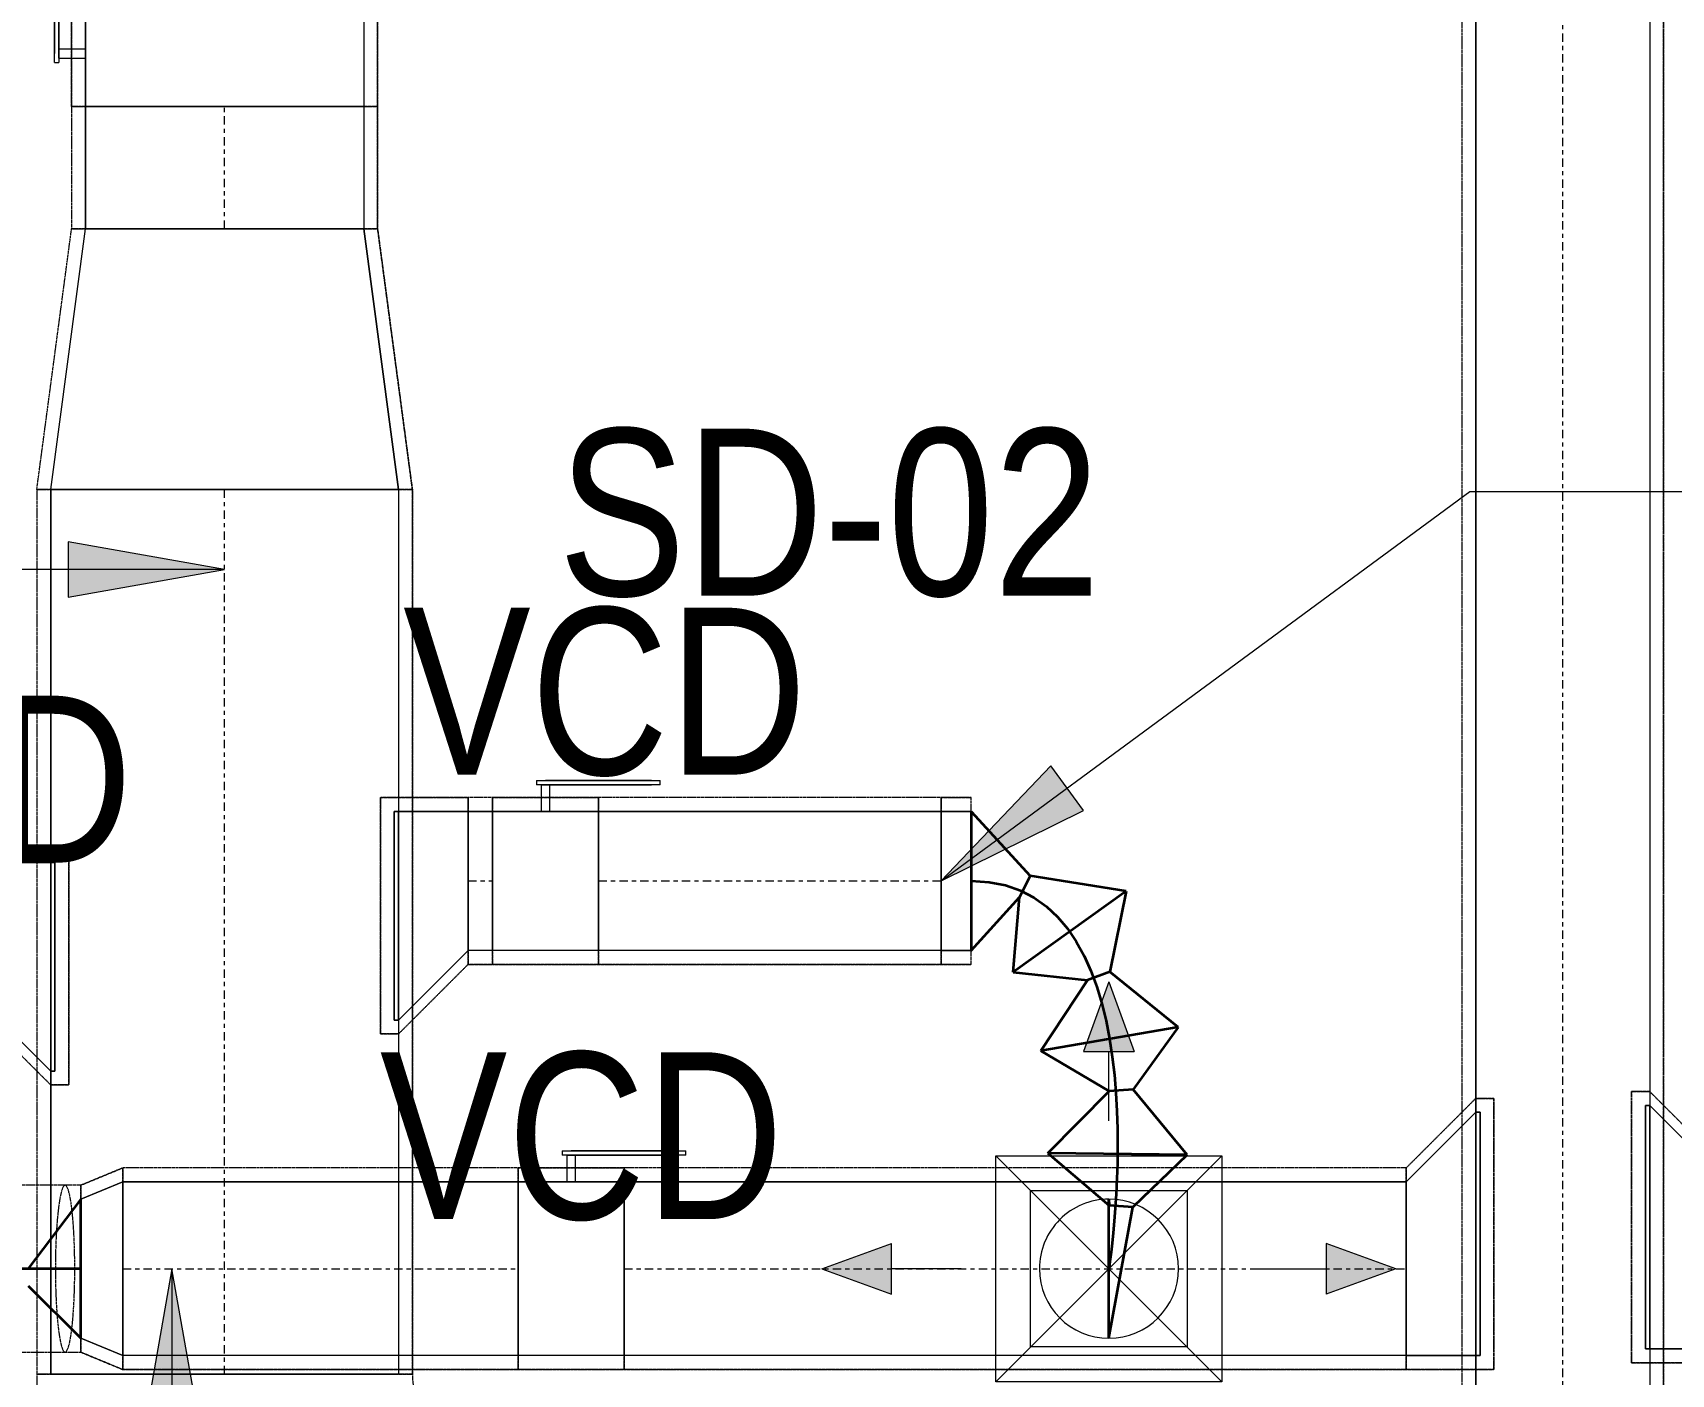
# Model space of a CAD drawing. Header units: inches. Extents: x -83664 to 20107, y -47222 to 19398.
# Drawn here: x -21493 to -19138, y -17291 to -15362 of the extents above; entities that cross this region are included whole.
import ezdxf

# ---------------------------------------------------------------- set-up
doc = ezdxf.new("R2010")
doc.units = ezdxf.units.IN
doc.header["$MEASUREMENT"] = 0
doc.linetypes.add('Center', pattern=[29.999999, 12, -6, 6, -6])
doc.linetypes.add('Hidden 0_50', pattern=[1.0584, 0.5292, -0.5292])
for name, color, linetype, lineweight in [('A-DETL-GENF', 7, 'Continuous', 9), ('G-ANNO-TEXT', 7, 'Continuous', 9), ('M-HVAC-CDFF', 7, 'Continuous', 9), ('M-HVAC-DUCT-CNTR', 7, 'Center', 9), ('M-HVAC-DUCT-IDEN', 7, 'Continuous', 18)]:
    doc.layers.add(name, color=color, linetype=linetype, lineweight=lineweight)
doc.layers.add('M-HVAC-DUCT', color=7, linetype='Continuous', lineweight=9, true_color=0xffe97f)
doc.layers.add('M-HVAC-DUCT-PATT', color=7, linetype='Continuous', lineweight=35, true_color=0x007f00)
doc.styles.add('Arial Narrow_21', font='ARIALN.TTF', dxfattribs={"height": 240})

# ---------------------------------------------------------------- blocks, each defined once
blk = doc.blocks.new('M_Rec Transition - Length - Standard-8295903-FIRST FLOOR AC CONDITIONING LAYOUT - PART A')
at = {"layer": 'M-HVAC-DUCT', "color": 30, "true_color": 0xff7f00}
for p, q in [((0, 250), (0, -250)), ((0, 250), (375, 200)), ((0, 250), (375, 200)), ((0, -250), (0, 250)), ((375, -200), (375, 200)), ((375, 200), (375, -200)), ((0, -250), (375, -200)), ((375, -200), (0, -250))]:
    blk.add_line(p, q, dxfattribs=at)
blk = doc.blocks.new('GCE-AT-Supply Air Rectangular Diffuser - 225x225-V53-FIRST FLOOR AC CONDITIONING LAYOUT - PART A')
at = {"layer": 'A-DETL-GENF', "true_color": 0xff7f00}
for points in [[(36.4, 312.5), (0, 412.5), (-36.4, 312.5)], [(-312.5, -36.4), (-312.5, 36.4), (-412.5, 0)], [(312.5, -36.4), (412.5, 0), (312.5, 36.4)], [(0, -412.5), (36.4, -312.5), (-36.4, -312.5)]]:
    blk.add_hatch(color=30, dxfattribs=at).paths.add_polyline_path(points)
at = {"layer": 'A-DETL-GENF', "color": 30, "true_color": 0xff7f00}
for p, q in [((0, 412.5), (-36.4, 312.5)), ((0, 412.5), (36.4, 312.5)), ((-36.4, 312.5), (36.4, 312.5)), ((0, 212.5), (0, 312.5)), ((-162.5, -162.5), (162.5, 162.5)), ((-162.5, 162.5), (162.5, -162.5)), ((-162.5, -162.5), (-162.5, 162.5)), ((-162.5, 162.5), (162.5, 162.5)), ((162.5, 162.5), (162.5, -162.5)), ((-412.5, 0), (-312.5, 36.4)), ((-312.5, -36.4), (-312.5, 36.4)), ((312.5, 36.4), (312.5, -36.4)), ((412.5, 0), (312.5, 36.4)), ((212.5, 0), (312.5, 0)), ((-412.5, 0), (-312.5, -36.4)), ((-212.5, 0), (-312.5, 0)), ((412.5, 0), (312.5, -36.4)), ((162.5, -162.5), (-162.5, -162.5)), ((0, -212.5), (0, -312.5)), ((36.4, -312.5), (-36.4, -312.5)), ((0, -412.5), (-36.4, -312.5)), ((0, -412.5), (36.4, -312.5))]:
    blk.add_line(p, q, dxfattribs=at)
blk = doc.blocks.new('M_Rectangular Tap - Beveled - Standard-7251637-FIRST FLOOR AC CONDITIONING LAYOUT - PART A')
at = {"layer": 'M-HVAC-DUCT', "color": 6, "true_color": 0xff00ff}
for p, q in [((0, 225), (-6.096, 225)), ((-6.096, -125), (-6.096, 225)), ((-6.096, 225), (-6.096, -125)), ((-6.096, 225), (0, 225)), ((100, 125), (0, 225)), ((100, 125), (0, 225)), ((100, 125), (100, -125)), ((100, -125), (100, 125)), ((-6.096, -125), (100, -125)), ((100, -125), (-6.096, -125))]:
    blk.add_line(p, q, dxfattribs=at)
blk = doc.blocks.new('M_Rectangular to Round Transition - Angle - 45 Degree-7607740-FIRST FLOOR AC CONDITIONING LAYOUT - PART A')
at = {"layer": 'M-HVAC-DUCT', "color": 6, "true_color": 0xff00ff}
for p, q in [((0, 125), (60.4, 100)), ((60.4, 100), (0, 125)), ((0, 125), (0, -125)), ((0, -125), (0, 125)), ((60.4, 0), (60.4, 100)), ((60.4, 0), (60.4, 100)), ((60.4, -100), (60.4, 0)), ((60.4, -100), (60.4, 0)), ((0, -125), (60.4, -100)), ((60.4, -100), (0, -125))]:
    blk.add_line(p, q, dxfattribs=at)
blk = doc.blocks.new('M_Rectangular Tap - Beveled - Standard-7238948-FIRST FLOOR AC CONDITIONING LAYOUT - PART A')
at = {"layer": 'M-HVAC-DUCT', "color": 6, "true_color": 0xff00ff}
for p, q in [((100, 125), (-6.096, 125)), ((-6.096, 125), (100, 125)), ((-6.096, 125), (-6.096, -225)), ((-6.096, -225), (-6.096, 125)), ((100, 125), (100, -125)), ((100, -125), (100, 125)), ((0, -225), (100, -125)), ((0, -225), (100, -125)), ((-6.096, -225), (0, -225)), ((0, -225), (-6.096, -225))]:
    blk.add_line(p, q, dxfattribs=at)
blk = doc.blocks.new('M_Rec Tap - Beveled - Standard-7382275-FIRST FLOOR AC CONDITIONING LAYOUT - PART A')
at = {"layer": 'M-HVAC-DUCT', "color": 30, "true_color": 0xff7f00}
for p, q in [((100, 100), (-6.096, 100)), ((-6.096, 100), (100, 100)), ((-6.096, 100), (-6.096, -200)), ((-6.096, -200), (-6.096, 100)), ((100, 100), (100, -100)), ((100, -100), (100, 100)), ((0, -200), (100, -100)), ((0, -200), (100, -100)), ((-6.096, -200), (0, -200)), ((0, -200), (-6.096, -200))]:
    blk.add_line(p, q, dxfattribs=at)
blk = doc.blocks.new('TEMW-ME-DMP-Volume Control Damper - Standard-V101-FIRST FLOOR AC CONDITIONING LAYOUT - PART A')
at = {"layer": 'M-HVAC-DUCT', "color": 6, "true_color": 0xff00ff}
for p, q in [((-165.1, 163.1), (-165.1, 169.4)), ((-152.4, 169.4), (-165.1, 169.4)), ((0, 169.4), (-152.4, 169.4)), ((-152.4, 169.4), (0, 169.4)), ((12.7, 169.4), (0, 169.4)), ((12.7, 169.4), (12.7, 163.1)), ((-165.1, 163.1), (-152.4, 163.1)), ((0, 163.1), (-152.4, 163.1)), ((-152.4, 163.1), (0, 163.1)), ((-6.4, 125), (-6.4, 163.1)), ((6.3, 163.1), (-6.4, 163.1)), ((6.3, 163.1), (-6.4, 163.1)), ((0, 163.1), (12.7, 163.1)), ((6.3, 163.1), (6.3, 125)), ((-76.2, 125), (-76.2, -125)), ((-76.2, -125), (-76.2, 125)), ((76.2, 125), (-76.2, 125)), ((-76.2, 125), (76.2, 125)), ((-76.2, 125), (76.2, 125)), ((-6.4, 125), (6.3, 125)), ((-6.4, 125), (6.3, 125)), ((76.2, 125), (76.2, -125)), ((76.2, -125), (76.2, 125)), ((-76.2, -125), (76.2, -125)), ((-76.2, -125), (76.2, -125)), ((-76.2, -125), (76.2, -125))]:
    blk.add_line(p, q, dxfattribs=at)
blk = doc.blocks.new('M_Rec Tap - Beveled - Standard-7670352-FIRST FLOOR AC CONDITIONING LAYOUT - PART A')
at = {"layer": 'M-HVAC-DUCT', "color": 30, "true_color": 0xff7f00}
for p, q in [((0, 200), (-6.096, 200)), ((-6.096, -100), (-6.096, 200)), ((-6.096, 200), (-6.096, -100)), ((-6.096, 200), (0, 200)), ((100, 100), (0, 200)), ((100, 100), (0, 200)), ((100, 100), (100, -100)), ((100, -100), (100, 100)), ((-6.096, -100), (100, -100)), ((100, -100), (-6.096, -100))]:
    blk.add_line(p, q, dxfattribs=at)
blk = doc.blocks.new('M_Rec to Rnd Transition - Angle - 60 Degree-7670840-FIRST FLOOR AC CONDITIONING LAYOUT - PART A')
at = {"layer": 'M-HVAC-DUCT', "color": 30, "true_color": 0xff7f00}
for p, q in [((0, 100), (43.3, 100)), ((43.3, 100), (0, 100)), ((0, 100), (0, -100)), ((0, -100), (0, 100)), ((43.3, 0), (43.3, 100)), ((43.3, 0), (43.3, 100)), ((43.3, -100), (43.3, 0)), ((43.3, -100), (43.3, 0)), ((0, -100), (43.3, -100)), ((43.3, -100), (0, -100))]:
    blk.add_line(p, q, dxfattribs=at)
blk = doc.blocks.new('M_Rectangular to Round Transition - Angle - 45 Degree-7598641-FIRST FLOOR AC CONDITIONING LAYOUT - PART A')
at = {"layer": 'M-HVAC-DUCT', "color": 30, "true_color": 0xff7f00}
for p, q in [((98623.4, 55249.6), (98623.4, 55474.6)), ((98623.4, 55474.6), (98848.4, 55474.6)), ((98848.4, 55474.6), (98848.4, 55249.6)), ((98848.4, 55249.6), (98623.4, 55249.6))]:
    blk.add_line(p, q, dxfattribs=at)
for start, end in [(90, 180), (0, 90), (180, 270), (270, 0)]:
    blk.add_arc((98735.9, 55362.1), 100, start, end, dxfattribs=at)
blk = doc.blocks.new('TEMW-ME-DMP-Volume Control Damper - Standard-7399617-FIRST FLOOR AC CONDITIONING LAYOUT - PART A')
at = {"layer": 'M-HVAC-DUCT', "color": 30, "true_color": 0xff7f00}
for p, q in [((-165.1, 138.1), (-165.1, 144.4)), ((-152.4, 144.4), (-165.1, 144.4)), ((0, 144.4), (-152.4, 144.4)), ((-152.4, 144.4), (0, 144.4)), ((12.7, 144.4), (0, 144.4)), ((12.7, 144.4), (12.7, 138.1)), ((-165.1, 138.1), (-152.4, 138.1)), ((0, 138.1), (-152.4, 138.1)), ((-152.4, 138.1), (0, 138.1)), ((-6.3, 100), (-6.3, 138.1)), ((6.4, 138.1), (-6.3, 138.1)), ((6.4, 138.1), (-6.3, 138.1)), ((0, 138.1), (12.7, 138.1)), ((6.4, 138.1), (6.4, 100)), ((-76.2, 100), (-76.2, -100)), ((-76.2, -100), (-76.2, 100)), ((76.2, 100), (-76.2, 100)), ((-76.2, 100), (76.2, 100)), ((-76.2, 100), (76.2, 100)), ((-6.3, 100), (6.4, 100)), ((-6.3, 100), (6.4, 100)), ((76.2, 100), (76.2, -100)), ((76.2, -100), (76.2, 100)), ((-76.2, -100), (76.2, -100)), ((-76.2, -100), (76.2, -100)), ((-76.2, -100), (76.2, -100))]:
    blk.add_line(p, q, dxfattribs=at)
blk = doc.blocks.new('TEMW-ME-DMP-Volume Control Damper - Standard-V204-FIRST FLOOR AC CONDITIONING LAYOUT - PART A')
at = {"layer": 'M-HVAC-DUCT', "color": 30, "true_color": 0xff7f00}
for p, q in [((-165.1, 238.1), (-165.1, 244.45)), ((-152.4, 244.45), (-165.1, 244.45)), ((-165.1, 238.1), (-152.4, 238.1)), ((0, 244.45), (-152.4, 244.45)), ((-152.4, 244.45), (0, 244.45)), ((0, 238.1), (-152.4, 238.1)), ((-152.4, 238.1), (0, 238.1)), ((-6.35, 200), (-6.35, 238.1)), ((6.35, 238.1), (-6.35, 238.1)), ((6.35, 238.1), (-6.35, 238.1)), ((12.7, 244.45), (0, 244.45)), ((0, 238.1), (12.7, 238.1)), ((6.35, 238.1), (6.35, 200)), ((12.7, 244.45), (12.7, 238.1)), ((-76.2, 200), (-76.2, -200)), ((-76.2, -200), (-76.2, 200)), ((76.2, 200), (-76.2, 200)), ((-76.2, 200), (76.2, 200)), ((-76.2, 200), (76.2, 200)), ((-6.35, 200), (6.35, 200)), ((-6.35, 200), (6.35, 200)), ((76.2, 200), (76.2, -200)), ((76.2, -200), (76.2, 200)), ((-76.2, -200), (76.2, -200)), ((-76.2, -200), (76.2, -200)), ((-76.2, -200), (76.2, -200))]:
    blk.add_line(p, q, dxfattribs=at)
blk = doc.blocks.new('TEMW-SMBZ-HO-BM-HVAC-00002_rvt-1-FIRST FLOOR AC CONDITIONING LAYOUT - PART A')
at = {"layer": 'M-HVAC-DUCT', "color": 6, "linetype": 'Hidden 0_50', "true_color": 0xff00ff}
for p, q in [((132018, 84044.6), (132018, 81017)), ((132018, 84044.6), (132018, 81017)), ((132308, 81017), (132308, 84044.6)), ((132308, 84044.6), (132308, 81017)), ((131938, 81377.7), (132038, 81477.7)), ((132038, 81477.7), (131938, 81377.7)), ((132038, 81477.7), (132064.1, 81477.7)), ((132064.1, 81477.7), (132038, 81477.7)), ((132064.1, 81477.7), (132064.1, 81087.7)), ((132064.1, 81087.7), (132064.1, 81477.7)), ((132261.9, 81097.6), (132261.9, 81487.6)), ((132261.9, 81487.6), (132288, 81487.6)), ((132288, 81487.6), (132261.9, 81487.6)), ((132261.9, 81487.6), (132261.9, 81097.6)), ((132288, 81487.6), (132388, 81387.6)), ((132388, 81387.6), (132288, 81487.6)), ((130092.9, 81377.7), (130032.5, 81352.7)), ((130032.5, 81352.7), (130092.9, 81377.7)), ((130092.9, 81377.7), (130092.9, 81087.7)), ((130092.9, 81087.7), (130092.9, 81377.7)), ((130092.9, 81087.7), (130092.9, 81377.7)), ((130092.9, 81377.7), (130092.9, 81087.7)), ((130661.2, 81377.7), (130092.9, 81377.7)), ((130661.2, 81377.7), (130092.9, 81377.7)), ((130661.2, 81377.7), (130661.2, 81087.7)), ((130813.6, 81377.7), (130661.2, 81377.7)), ((130661.2, 81377.7), (130813.6, 81377.7)), ((130661.2, 81087.7), (130661.2, 81377.7)), ((130661.2, 81087.7), (130661.2, 81377.7)), ((130661.2, 81377.7), (130661.2, 81087.7)), ((130813.6, 81087.7), (130813.6, 81377.7)), ((130813.6, 81377.7), (130813.6, 81087.7)), ((131938, 81377.7), (130813.6, 81377.7)), ((131938, 81377.7), (130813.6, 81377.7)), ((130813.6, 81087.7), (130813.6, 81377.7)), ((130813.6, 81377.7), (130813.6, 81087.7)), ((131938, 81087.7), (131938, 81377.7)), ((131938, 81377.7), (131938, 81087.7)), ((131938, 81087.7), (131938, 81377.7)), ((131938, 81377.7), (131938, 81087.7)), ((130010, 81352.7), (129913.5, 81352.7)), ((130032.5, 81352.7), (130010, 81352.7)), ((130032.5, 81112.7), (130032.5, 81352.7)), ((130032.5, 81112.7), (130032.5, 81352.7)), ((130032.5, 81352.7), (130032.5, 81232.7)), ((130032.5, 81352.7), (130032.5, 81232.7)), ((130032.5, 81232.7), (130032.5, 81112.7)), ((130032.5, 81232.7), (130032.5, 81112.7)), ((129913.5, 81112.7), (130010, 81112.7)), ((130010, 81112.7), (130032.5, 81112.7)), ((130092.9, 81087.7), (130032.5, 81112.7)), ((130032.5, 81112.7), (130092.9, 81087.7)), ((130092.9, 81087.7), (130661.2, 81087.7)), ((130661.2, 81087.7), (130092.9, 81087.7)), ((130661.2, 81087.7), (130813.6, 81087.7)), ((130813.6, 81087.7), (130661.2, 81087.7)), ((130813.6, 81087.7), (131938, 81087.7)), ((131938, 81087.7), (130813.6, 81087.7)), ((132064.1, 81087.7), (131938, 81087.7)), ((131938, 81087.7), (132064.1, 81087.7)), ((132388, 81097.6), (132261.9, 81097.6)), ((132261.9, 81097.6), (132388, 81097.6))]:
    blk.add_line(p, q, dxfattribs=at)
at = {"layer": 'M-HVAC-DUCT', "color": 6, "true_color": 0xff00ff}
for p, q in [((132038, 81017), (132038, 84044.6)), ((132038, 84044.6), (132038, 81017)), ((132288, 84044.6), (132288, 81017)), ((132288, 84044.6), (132288, 81017)), ((132038, 81457.7), (132044.1, 81457.7)), ((132038, 81457.7), (132038, 81107.7)), ((132038, 81457.7), (132038, 81107.7)), ((132044.1, 81457.7), (132038, 81457.7)), ((132044.1, 81457.7), (132044.1, 81107.7)), ((132044.1, 81107.7), (132044.1, 81457.7)), ((132281.9, 81467.6), (132288, 81467.6)), ((132281.9, 81117.6), (132281.9, 81467.6)), ((132281.9, 81467.6), (132281.9, 81117.6)), ((132288, 81467.6), (132281.9, 81467.6)), ((132288, 81117.6), (132288, 81467.6)), ((132288, 81467.6), (132288, 81117.6)), ((130092.9, 81357.7), (130092.9, 81107.7)), ((130092.9, 81107.7), (130092.9, 81357.7)), ((130092.9, 81357.7), (130661.2, 81357.7)), ((130661.2, 81357.7), (130092.9, 81357.7)), ((130661.2, 81357.7), (130661.2, 81107.7)), ((130661.2, 81107.7), (130661.2, 81357.7)), ((130813.6, 81357.7), (130813.6, 81107.7)), ((130813.6, 81107.7), (130813.6, 81357.7)), ((130813.6, 81357.7), (131938, 81357.7)), ((131938, 81357.7), (130813.6, 81357.7)), ((131938, 81357.7), (131938, 81107.7)), ((131938, 81107.7), (131938, 81357.7)), ((130661.2, 81107.7), (130092.9, 81107.7)), ((130661.2, 81107.7), (130092.9, 81107.7)), ((131938, 81107.7), (130813.6, 81107.7)), ((131938, 81107.7), (130813.6, 81107.7)), ((132044.1, 81107.7), (132038, 81107.7)), ((132038, 81107.7), (132044.1, 81107.7)), ((132288, 81117.6), (132281.9, 81117.6)), ((132281.9, 81117.6), (132288, 81117.6))]:
    blk.add_line(p, q, dxfattribs=at)
at = {"layer": 'M-HVAC-DUCT', "color": 30, "linetype": 'Hidden 0_50', "true_color": 0xff7f00}
for p, q in [((130019.3, 83056.1), (130019.3, 82903.7)), ((130019.3, 82903.7), (130019.3, 83056.1)), ((130459.3, 82903.7), (130459.3, 83056.1)), ((130459.3, 83056.1), (130459.3, 82903.7)), ((130459.3, 82903.7), (130019.3, 82903.7)), ((130019.3, 82903.7), (130459.3, 82903.7)), ((130019.3, 82903.7), (130019.3, 82728)), ((130019.3, 82903.7), (130019.3, 82728)), ((130019.3, 82903.7), (130459.3, 82903.7)), ((130459.3, 82903.7), (130019.3, 82903.7)), ((130459.3, 82728), (130459.3, 82903.7)), ((130459.3, 82903.7), (130459.3, 82728)), ((129969.3, 82353), (130019.3, 82728)), ((129969.3, 82353), (130019.3, 82728)), ((130459.3, 82728), (130019.3, 82728)), ((130019.3, 82728), (130459.3, 82728)), ((130459.3, 82728), (130019.3, 82728)), ((130019.3, 82728), (130459.3, 82728)), ((130509.3, 82353), (130459.3, 82728)), ((130459.3, 82728), (130509.3, 82353)), ((130509.3, 82353), (129969.3, 82353)), ((129969.3, 82353), (130509.3, 82353)), ((129969.3, 82353), (129969.3, 81081)), ((129969.3, 82353), (129969.3, 81081)), ((129969.3, 82353), (130509.3, 82353)), ((130509.3, 82353), (129969.3, 82353)), ((130509.3, 81081), (130509.3, 82353)), ((130509.3, 82353), (130509.3, 81081)), ((130463.2, 81570.3), (130463.2, 81910.3)), ((130463.2, 81910.3), (130589.3, 81910.3)), ((130589.3, 81910.3), (130463.2, 81910.3)), ((130463.2, 81910.3), (130463.2, 81570.3)), ((130589.3, 81670.3), (130589.3, 81910.3)), ((130589.3, 81910.3), (130589.3, 81670.3)), ((130624.4, 81910.3), (130589.3, 81910.3)), ((130624.4, 81910.3), (130589.3, 81910.3)), ((130589.3, 81910.3), (130589.3, 81670.3)), ((130589.3, 81670.3), (130589.3, 81910.3)), ((130624.4, 81670.3), (130624.4, 81910.3)), ((130624.4, 81910.3), (130624.4, 81670.3)), ((130624.4, 81910.3), (130624.4, 81670.3)), ((130776.8, 81910.3), (130624.4, 81910.3)), ((130624.4, 81910.3), (130776.8, 81910.3)), ((130624.4, 81670.3), (130624.4, 81910.3)), ((130776.8, 81670.3), (130776.8, 81910.3)), ((130776.8, 81910.3), (130776.8, 81670.3)), ((131269.3, 81910.3), (130776.8, 81910.3)), ((131269.3, 81910.3), (130776.8, 81910.3)), ((130776.8, 81670.3), (130776.8, 81910.3)), ((130776.8, 81910.3), (130776.8, 81670.3)), ((131269.3, 81910.3), (131312.6, 81910.3)), ((131312.6, 81910.3), (131269.3, 81910.3)), ((131269.3, 81670.3), (131269.3, 81910.3)), ((131269.3, 81910.3), (131269.3, 81670.3)), ((131269.3, 81670.3), (131269.3, 81910.3)), ((131269.3, 81910.3), (131269.3, 81670.3)), ((131312.6, 81790.3), (131312.6, 81910.3)), ((131312.6, 81790.3), (131312.6, 81910.3)), ((129889.3, 81837), (130015.3, 81837)), ((130015.3, 81837), (129889.3, 81837)), ((130015.3, 81837), (130015.3, 81497)), ((130015.3, 81497), (130015.3, 81837)), ((131312.6, 81670.3), (131312.6, 81790.3)), ((131312.6, 81670.3), (131312.6, 81790.3)), ((130589.3, 81670.3), (130489.3, 81570.3)), ((130489.3, 81570.3), (130589.3, 81670.3)), ((130589.3, 81670.3), (130624.4, 81670.3)), ((130624.4, 81670.3), (130589.3, 81670.3)), ((130624.4, 81670.3), (130776.8, 81670.3)), ((130776.8, 81670.3), (130624.4, 81670.3)), ((130776.8, 81670.3), (131269.3, 81670.3)), ((131269.3, 81670.3), (130776.8, 81670.3)), ((131269.3, 81670.3), (131312.6, 81670.3)), ((131312.6, 81670.3), (131269.3, 81670.3)), ((129989.3, 81497), (129889.3, 81597)), ((129889.3, 81597), (129989.3, 81497)), ((130489.3, 81570.3), (130463.2, 81570.3)), ((130463.2, 81570.3), (130489.3, 81570.3)), ((130015.3, 81497), (129989.3, 81497)), ((129989.3, 81497), (130015.3, 81497)), ((130509.3, 81081), (129969.3, 81081)), ((129969.3, 81081), (130509.3, 81081)), ((130509.3, 81081), (129969.3, 81081)), ((129969.3, 81081), (130509.3, 81081))]:
    blk.add_line(p, q, dxfattribs=at)
at = {"layer": 'M-HVAC-DUCT', "color": 30, "true_color": 0xff7f00}
for p, q in [((130039.3, 82903.7), (130439.3, 82903.7)), ((130439.3, 82903.7), (130039.3, 82903.7)), ((130039.3, 82728), (130039.3, 82903.7)), ((130039.3, 82903.7), (130039.3, 82728)), ((130439.3, 82903.7), (130439.3, 82728)), ((130439.3, 82903.7), (130439.3, 82728)), ((130039.3, 82728), (130439.3, 82728)), ((130439.3, 82728), (130039.3, 82728)), ((129989.3, 82353), (130489.3, 82353)), ((130489.3, 82353), (129989.3, 82353)), ((129989.3, 81081), (129989.3, 82353)), ((129989.3, 82353), (129989.3, 81081)), ((130489.3, 82353), (130489.3, 81081)), ((130489.3, 82353), (130489.3, 81081)), ((130483.2, 81890.3), (130489.3, 81890.3)), ((130483.2, 81890.3), (130489.3, 81890.3)), ((130483.2, 81590.3), (130483.2, 81890.3)), ((130483.2, 81590.3), (130483.2, 81890.3)), ((130489.3, 81590.3), (130489.3, 81890.3)), ((130489.3, 81890.3), (130489.3, 81590.3)), ((130589.3, 81890.3), (130589.3, 81690.3)), ((130589.3, 81690.3), (130589.3, 81890.3)), ((130589.3, 81890.3), (130624.4, 81890.3)), ((130624.4, 81890.3), (130589.3, 81890.3)), ((130624.4, 81890.3), (130624.4, 81690.3)), ((130624.4, 81690.3), (130624.4, 81890.3)), ((130776.8, 81890.3), (130776.8, 81690.3)), ((130776.8, 81690.3), (130776.8, 81890.3)), ((130776.8, 81890.3), (131269.3, 81890.3)), ((131269.3, 81890.3), (130776.8, 81890.3)), ((131269.3, 81890.3), (131269.3, 81690.3)), ((131269.3, 81690.3), (131269.3, 81890.3)), ((129989.3, 81817), (129989.3, 81517)), ((129989.3, 81817), (129995.3, 81817)), ((129995.3, 81817), (129989.3, 81817)), ((129989.3, 81817), (129989.3, 81517)), ((129995.3, 81817), (129995.3, 81517)), ((129995.3, 81817), (129995.3, 81517)), ((130624.4, 81690.3), (130589.3, 81690.3)), ((130624.4, 81690.3), (130589.3, 81690.3)), ((131269.3, 81690.3), (130776.8, 81690.3)), ((131269.3, 81690.3), (130776.8, 81690.3)), ((130489.3, 81590.3), (130483.2, 81590.3)), ((130489.3, 81590.3), (130483.2, 81590.3)), ((129995.3, 81517), (129989.3, 81517)), ((129989.3, 81517), (129995.3, 81517)), ((129989.3, 81081), (130489.3, 81081)), ((130489.3, 81081), (129989.3, 81081))]:
    blk.add_line(p, q, dxfattribs=at)
at = {"layer": 'M-HVAC-DUCT', "color": 30, "linetype": 'Hidden 0_50', "true_color": 0xff7f00}
for radius in [645, 645, 105, 105]:
    blk.add_arc((130614.3, 81081), radius, 180, 270, dxfattribs=at)
at = {"layer": 'M-HVAC-DUCT', "color": 6, "linetype": 'Hidden 0_50', "true_color": 0xff00ff}
for points in [[(130010, 81352.7), (130008.8, 81352.7), (130006.4, 81349.9), (130003, 81337.8), (130000.1, 81318.5), (129997.8, 81293.4), (129996.4, 81264.1), (129995.9, 81232.7), (129996.4, 81201.3), (129997.8, 81172), (130000.1, 81146.8), (130003, 81127.6), (130006.4, 81115.4), (130008.8, 81112.7), (130010, 81112.7)], [(130010, 81112.7), (130011.3, 81112.7), (130013.6, 81115.4), (130017.1, 81127.6), (130020, 81146.8), (130022.2, 81172), (130023.6, 81201.3), (130024.1, 81232.7), (130023.6, 81264.1), (130022.2, 81293.4), (130020, 81318.5), (130017.1, 81337.8), (130013.6, 81349.9), (130011.3, 81352.7), (130010, 81352.7)]]:
    blk.add_open_spline(points, degree=3, dxfattribs=at)
at = {"layer": 'M-HVAC-DUCT-CNTR', "color": 6, "true_color": 0xff00ff}
for p, q in [((132163, 81017), (132163, 84044.6)), ((130092.9, 81232.7), (130661.2, 81232.7)), ((130813.6, 81232.7), (131938, 81232.7))]:
    blk.add_line(p, q, dxfattribs=at)
at = {"layer": 'M-HVAC-DUCT-CNTR', "color": 30, "true_color": 0xff7f00}
for p, q in [((130239.3, 82728), (130239.3, 82903.7)), ((130239.3, 81081), (130239.3, 82353)), ((130589.3, 81790.3), (130624.4, 81790.3)), ((130776.8, 81790.3), (131269.3, 81790.3))]:
    blk.add_line(p, q, dxfattribs=at)
at = {"layer": 'M-HVAC-DUCT-CNTR', "color": 30, "linetype": 'Continuous', "lineweight": 35, "true_color": 0xff7f00}
blk.add_open_spline([(131312.6, 81790.3), (131597.5, 81790.3), (131510.6, 81232.7), (131510.6, 81232.7)], degree=3, dxfattribs=at)
at = {"layer": 'M-HVAC-DUCT-CNTR', "color": 6, "linetype": 'Continuous', "lineweight": 35, "true_color": 0xff00ff}
blk.add_open_spline([(130032.5, 81232.7), (129746.5, 81232.7), (129510.1, 81232.7), (129510.1, 81232.7)], degree=3, dxfattribs=at)
at = {"layer": 'M-HVAC-DUCT-PATT', "color": 30, "true_color": 0xff7f00}
for p, q in [((131312.6, 81890.3), (131397.2, 81797.8)), ((131312.6, 81890.3), (131312.6, 81690.3)), ((131312.6, 81890.3), (131312.6, 81690.3)), ((131397.2, 81797.8), (131382, 81767.2)), ((131535.6, 81775.5), (131397.2, 81797.8)), ((131312.6, 81690.3), (131382, 81767.2)), ((131535.6, 81775.5), (131372.9, 81659.2)), ((131535.6, 81775.5), (131372.9, 81659.2)), ((131372.9, 81659.2), (131382, 81767.2)), ((131535.6, 81775.5), (131512.1, 81659.6)), ((131372.9, 81659.2), (131480, 81647.7)), ((131412.9, 81546.1), (131480, 81647.7)), ((131512.1, 81659.6), (131480, 81647.7)), ((131610, 81580.1), (131512.1, 81659.6)), ((131610, 81580.1), (131412.9, 81546.1)), ((131610, 81580.1), (131412.9, 81546.1)), ((131610, 81580.1), (131545.3, 81490.5)), ((131412.9, 81546.1), (131511.2, 81488)), ((131423, 81399.1), (131511.2, 81488)), ((131545.3, 81490.5), (131511.2, 81488)), ((131623, 81396.7), (131545.3, 81490.5)), ((131423, 81399.1), (131510.8, 81323.6)), ((131623, 81396.7), (131423, 81399.1)), ((131623, 81396.7), (131423, 81399.1)), ((131623, 81396.7), (131544.9, 81321.2)), ((131510.6, 81132.7), (131510.6, 81332.7)), ((131510.6, 81332.7), (131510.8, 81323.6)), ((131510.6, 81132.7), (131544.9, 81321.2)), ((131544.9, 81321.2), (131510.8, 81323.6))]:
    blk.add_line(p, q, dxfattribs=at)
at = {"layer": 'M-HVAC-DUCT-PATT', "color": 6, "true_color": 0xff00ff}
for p, q in [((130032.5, 81332.7), (129957.5, 81233.5)), ((130032.5, 81132.7), (130032.5, 81332.7)), ((130032.5, 81132.7), (130032.5, 81332.7)), ((130032.5, 81132.7), (129957.5, 81207.7))]:
    blk.add_line(p, q, dxfattribs=at)
at = {"layer": 'M-HVAC-CDFF', "color": 6, "linetype": 'Hidden 0_50', "lineweight": 9, "true_color": 0xff00ff}
blk.add_blockref('GCE-AT-Supply Air Rectangular Diffuser - 225x225-V53-FIRST FLOOR AC CONDITIONING LAYOUT - PART A', (131510.6, 81232.7), dxfattribs=at)
at = {"layer": 'M-HVAC-DUCT', "color": 6, "linetype": 'Hidden 0_50', "lineweight": 9, "true_color": 0xff00ff, "extrusion": (0, 0, -1)}
for name, p, rotation in [('TEMW-ME-DMP-Volume Control Damper - Standard-V204-FIRST FLOOR AC CONDITIONING LAYOUT - PART A', (-130239.3, 82979.9), 270), ('M_Rec Tap - Beveled - Standard-7670352-FIRST FLOOR AC CONDITIONING LAYOUT - PART A', (-130489.3, 81790.3), 180), ('M_Rectangular Tap - Beveled - Standard-7238948-FIRST FLOOR AC CONDITIONING LAYOUT - PART A', (-132288, 81242.6), 180)]:
    blk.add_blockref(name, p, dxfattribs=dict(at, rotation=rotation))
at = {"layer": 'M-HVAC-DUCT', "color": 6, "linetype": 'Hidden 0_50', "lineweight": 9, "true_color": 0xff00ff}
for name, p, rotation in [('M_Rec Transition - Length - Standard-8295903-FIRST FLOOR AC CONDITIONING LAYOUT - PART A', (130239.3, 82353), 90), ('M_Rectangular to Round Transition - Angle - 45 Degree-7607740-FIRST FLOOR AC CONDITIONING LAYOUT - PART A', (130092.9, 81232.7), 180), ('M_Rectangular to Round Transition - Angle - 45 Degree-7598641-FIRST FLOOR AC CONDITIONING LAYOUT - PART A', (230246.5, 136594.8), 180)]:
    blk.add_blockref(name, p, dxfattribs=dict(at, rotation=rotation))
at = {"layer": 'M-HVAC-DUCT', "color": 6, "linetype": 'Hidden 0_50', "lineweight": 9, "true_color": 0xff00ff, "extrusion": (0, 0, -1)}
for name, p in [('TEMW-ME-DMP-Volume Control Damper - Standard-7399617-FIRST FLOOR AC CONDITIONING LAYOUT - PART A', (-130700.6, 81790.3)), ('M_Rec Tap - Beveled - Standard-7382275-FIRST FLOOR AC CONDITIONING LAYOUT - PART A', (-129989.3, 81717)), ('M_Rectangular Tap - Beveled - Standard-7251637-FIRST FLOOR AC CONDITIONING LAYOUT - PART A', (-132038, 81232.7)), ('TEMW-ME-DMP-Volume Control Damper - Standard-V101-FIRST FLOOR AC CONDITIONING LAYOUT - PART A', (-130737.4, 81232.7))]:
    blk.add_blockref(name, p, dxfattribs=at)
at = {"layer": 'M-HVAC-DUCT', "color": 6, "linetype": 'Hidden 0_50', "lineweight": 9, "true_color": 0xff00ff}
blk.add_blockref('M_Rec to Rnd Transition - Angle - 60 Degree-7670840-FIRST FLOOR AC CONDITIONING LAYOUT - PART A', (131269.3, 81790.3), dxfattribs=at)
blk = doc.blocks.new('TEMW-SMBZ-HO-BM-HVAC-00002_rvt-2-FIRST FLOOR AC CONDITIONING LAYOUT - PART A')
at = {"layer": 'M-HVAC-DUCT', "color": 6, "linetype": 'Hidden 0_50', "true_color": 0xff00ff}
for p, q in [((132018, 84044.6), (132018, 81017)), ((132018, 84044.6), (132018, 81017)), ((132308, 81017), (132308, 84044.6)), ((132308, 84044.6), (132308, 81017)), ((131938, 81377.7), (132038, 81477.7)), ((132038, 81477.7), (131938, 81377.7)), ((132038, 81477.7), (132064.1, 81477.7)), ((132064.1, 81477.7), (132038, 81477.7)), ((132064.1, 81477.7), (132064.1, 81087.7)), ((132064.1, 81087.7), (132064.1, 81477.7)), ((132261.9, 81097.6), (132261.9, 81487.6)), ((132261.9, 81487.6), (132288, 81487.6)), ((132288, 81487.6), (132261.9, 81487.6)), ((132261.9, 81487.6), (132261.9, 81097.6)), ((132288, 81487.6), (132388, 81387.6)), ((132388, 81387.6), (132288, 81487.6)), ((130092.9, 81377.7), (130032.5, 81352.7)), ((130032.5, 81352.7), (130092.9, 81377.7)), ((130092.9, 81377.7), (130092.9, 81087.7)), ((130092.9, 81087.7), (130092.9, 81377.7)), ((130092.9, 81087.7), (130092.9, 81377.7)), ((130092.9, 81377.7), (130092.9, 81087.7)), ((130661.2, 81377.7), (130092.9, 81377.7)), ((130661.2, 81377.7), (130092.9, 81377.7)), ((130661.2, 81377.7), (130661.2, 81087.7)), ((130813.6, 81377.7), (130661.2, 81377.7)), ((130661.2, 81377.7), (130813.6, 81377.7)), ((130661.2, 81087.7), (130661.2, 81377.7)), ((130661.2, 81087.7), (130661.2, 81377.7)), ((130661.2, 81377.7), (130661.2, 81087.7)), ((130813.6, 81087.7), (130813.6, 81377.7)), ((130813.6, 81377.7), (130813.6, 81087.7)), ((131938, 81377.7), (130813.6, 81377.7)), ((131938, 81377.7), (130813.6, 81377.7)), ((130813.6, 81087.7), (130813.6, 81377.7)), ((130813.6, 81377.7), (130813.6, 81087.7)), ((131938, 81087.7), (131938, 81377.7)), ((131938, 81377.7), (131938, 81087.7)), ((131938, 81087.7), (131938, 81377.7)), ((131938, 81377.7), (131938, 81087.7)), ((130010, 81352.7), (129913.5, 81352.7)), ((130032.5, 81352.7), (130010, 81352.7)), ((130032.5, 81112.7), (130032.5, 81352.7)), ((130032.5, 81112.7), (130032.5, 81352.7)), ((130032.5, 81352.7), (130032.5, 81232.7)), ((130032.5, 81352.7), (130032.5, 81232.7)), ((130032.5, 81232.7), (130032.5, 81112.7)), ((130032.5, 81232.7), (130032.5, 81112.7)), ((129913.5, 81112.7), (130010, 81112.7)), ((130010, 81112.7), (130032.5, 81112.7)), ((130092.9, 81087.7), (130032.5, 81112.7)), ((130032.5, 81112.7), (130092.9, 81087.7)), ((130092.9, 81087.7), (130661.2, 81087.7)), ((130661.2, 81087.7), (130092.9, 81087.7)), ((130661.2, 81087.7), (130813.6, 81087.7)), ((130813.6, 81087.7), (130661.2, 81087.7)), ((130813.6, 81087.7), (131938, 81087.7)), ((131938, 81087.7), (130813.6, 81087.7)), ((132064.1, 81087.7), (131938, 81087.7)), ((131938, 81087.7), (132064.1, 81087.7)), ((132388, 81097.6), (132261.9, 81097.6)), ((132261.9, 81097.6), (132388, 81097.6))]:
    blk.add_line(p, q, dxfattribs=at)
at = {"layer": 'M-HVAC-DUCT', "color": 6, "true_color": 0xff00ff}
for p, q in [((132038, 81017), (132038, 84044.6)), ((132038, 84044.6), (132038, 81017)), ((132288, 84044.6), (132288, 81017)), ((132288, 84044.6), (132288, 81017)), ((132038, 81457.7), (132044.1, 81457.7)), ((132038, 81457.7), (132038, 81107.7)), ((132038, 81457.7), (132038, 81107.7)), ((132044.1, 81457.7), (132038, 81457.7)), ((132044.1, 81457.7), (132044.1, 81107.7)), ((132044.1, 81107.7), (132044.1, 81457.7)), ((132281.9, 81467.6), (132288, 81467.6)), ((132281.9, 81117.6), (132281.9, 81467.6)), ((132281.9, 81467.6), (132281.9, 81117.6)), ((132288, 81467.6), (132281.9, 81467.6)), ((132288, 81117.6), (132288, 81467.6)), ((132288, 81467.6), (132288, 81117.6)), ((130092.9, 81357.7), (130092.9, 81107.7)), ((130092.9, 81107.7), (130092.9, 81357.7)), ((130092.9, 81357.7), (130661.2, 81357.7)), ((130661.2, 81357.7), (130092.9, 81357.7)), ((130661.2, 81357.7), (130661.2, 81107.7)), ((130661.2, 81107.7), (130661.2, 81357.7)), ((130813.6, 81357.7), (130813.6, 81107.7)), ((130813.6, 81107.7), (130813.6, 81357.7)), ((130813.6, 81357.7), (131938, 81357.7)), ((131938, 81357.7), (130813.6, 81357.7)), ((131938, 81357.7), (131938, 81107.7)), ((131938, 81107.7), (131938, 81357.7)), ((130661.2, 81107.7), (130092.9, 81107.7)), ((130661.2, 81107.7), (130092.9, 81107.7)), ((131938, 81107.7), (130813.6, 81107.7)), ((131938, 81107.7), (130813.6, 81107.7)), ((132044.1, 81107.7), (132038, 81107.7)), ((132038, 81107.7), (132044.1, 81107.7)), ((132288, 81117.6), (132281.9, 81117.6)), ((132281.9, 81117.6), (132288, 81117.6))]:
    blk.add_line(p, q, dxfattribs=at)
at = {"layer": 'M-HVAC-DUCT', "color": 30, "linetype": 'Hidden 0_50', "true_color": 0xff7f00}
for p, q in [((130019.3, 83056.1), (130019.3, 82903.7)), ((130019.3, 82903.7), (130019.3, 83056.1)), ((130459.3, 82903.7), (130459.3, 83056.1)), ((130459.3, 83056.1), (130459.3, 82903.7)), ((130459.3, 82903.7), (130019.3, 82903.7)), ((130019.3, 82903.7), (130459.3, 82903.7)), ((130019.3, 82903.7), (130019.3, 82728)), ((130019.3, 82903.7), (130019.3, 82728)), ((130019.3, 82903.7), (130459.3, 82903.7)), ((130459.3, 82903.7), (130019.3, 82903.7)), ((130459.3, 82728), (130459.3, 82903.7)), ((130459.3, 82903.7), (130459.3, 82728)), ((129969.3, 82353), (130019.3, 82728)), ((129969.3, 82353), (130019.3, 82728)), ((130459.3, 82728), (130019.3, 82728)), ((130019.3, 82728), (130459.3, 82728)), ((130459.3, 82728), (130019.3, 82728)), ((130019.3, 82728), (130459.3, 82728)), ((130509.3, 82353), (130459.3, 82728)), ((130459.3, 82728), (130509.3, 82353)), ((130509.3, 82353), (129969.3, 82353)), ((129969.3, 82353), (130509.3, 82353)), ((129969.3, 82353), (129969.3, 81081)), ((129969.3, 82353), (129969.3, 81081)), ((129969.3, 82353), (130509.3, 82353)), ((130509.3, 82353), (129969.3, 82353)), ((130509.3, 81081), (130509.3, 82353)), ((130509.3, 82353), (130509.3, 81081)), ((130463.2, 81570.3), (130463.2, 81910.3)), ((130463.2, 81910.3), (130589.3, 81910.3)), ((130589.3, 81910.3), (130463.2, 81910.3)), ((130463.2, 81910.3), (130463.2, 81570.3)), ((130589.3, 81670.3), (130589.3, 81910.3)), ((130589.3, 81910.3), (130589.3, 81670.3)), ((130624.4, 81910.3), (130589.3, 81910.3)), ((130624.4, 81910.3), (130589.3, 81910.3)), ((130589.3, 81910.3), (130589.3, 81670.3)), ((130589.3, 81670.3), (130589.3, 81910.3)), ((130624.4, 81670.3), (130624.4, 81910.3)), ((130624.4, 81910.3), (130624.4, 81670.3)), ((130624.4, 81910.3), (130624.4, 81670.3)), ((130776.8, 81910.3), (130624.4, 81910.3)), ((130624.4, 81910.3), (130776.8, 81910.3)), ((130624.4, 81670.3), (130624.4, 81910.3)), ((130776.8, 81670.3), (130776.8, 81910.3)), ((130776.8, 81910.3), (130776.8, 81670.3)), ((131269.3, 81910.3), (130776.8, 81910.3)), ((131269.3, 81910.3), (130776.8, 81910.3)), ((130776.8, 81670.3), (130776.8, 81910.3)), ((130776.8, 81910.3), (130776.8, 81670.3)), ((131269.3, 81910.3), (131312.6, 81910.3)), ((131312.6, 81910.3), (131269.3, 81910.3)), ((131269.3, 81670.3), (131269.3, 81910.3)), ((131269.3, 81910.3), (131269.3, 81670.3)), ((131269.3, 81670.3), (131269.3, 81910.3)), ((131269.3, 81910.3), (131269.3, 81670.3)), ((131312.6, 81790.3), (131312.6, 81910.3)), ((131312.6, 81790.3), (131312.6, 81910.3)), ((129889.3, 81837), (130015.3, 81837)), ((130015.3, 81837), (129889.3, 81837)), ((130015.3, 81837), (130015.3, 81497)), ((130015.3, 81497), (130015.3, 81837)), ((131312.6, 81670.3), (131312.6, 81790.3)), ((131312.6, 81670.3), (131312.6, 81790.3)), ((130589.3, 81670.3), (130489.3, 81570.3)), ((130489.3, 81570.3), (130589.3, 81670.3)), ((130589.3, 81670.3), (130624.4, 81670.3)), ((130624.4, 81670.3), (130589.3, 81670.3)), ((130624.4, 81670.3), (130776.8, 81670.3)), ((130776.8, 81670.3), (130624.4, 81670.3)), ((130776.8, 81670.3), (131269.3, 81670.3)), ((131269.3, 81670.3), (130776.8, 81670.3)), ((131269.3, 81670.3), (131312.6, 81670.3)), ((131312.6, 81670.3), (131269.3, 81670.3)), ((129989.3, 81497), (129889.3, 81597)), ((129889.3, 81597), (129989.3, 81497)), ((130489.3, 81570.3), (130463.2, 81570.3)), ((130463.2, 81570.3), (130489.3, 81570.3)), ((130015.3, 81497), (129989.3, 81497)), ((129989.3, 81497), (130015.3, 81497)), ((130509.3, 81081), (129969.3, 81081)), ((129969.3, 81081), (130509.3, 81081)), ((130509.3, 81081), (129969.3, 81081)), ((129969.3, 81081), (130509.3, 81081))]:
    blk.add_line(p, q, dxfattribs=at)
at = {"layer": 'M-HVAC-DUCT', "color": 30, "true_color": 0xff7f00}
for p, q in [((130039.3, 82903.7), (130439.3, 82903.7)), ((130439.3, 82903.7), (130039.3, 82903.7)), ((130039.3, 82728), (130039.3, 82903.7)), ((130039.3, 82903.7), (130039.3, 82728)), ((130439.3, 82903.7), (130439.3, 82728)), ((130439.3, 82903.7), (130439.3, 82728)), ((130039.3, 82728), (130439.3, 82728)), ((130439.3, 82728), (130039.3, 82728)), ((129989.3, 82353), (130489.3, 82353)), ((130489.3, 82353), (129989.3, 82353)), ((129989.3, 81081), (129989.3, 82353)), ((129989.3, 82353), (129989.3, 81081)), ((130489.3, 82353), (130489.3, 81081)), ((130489.3, 82353), (130489.3, 81081)), ((130483.2, 81890.3), (130489.3, 81890.3)), ((130483.2, 81890.3), (130489.3, 81890.3)), ((130483.2, 81590.3), (130483.2, 81890.3)), ((130483.2, 81590.3), (130483.2, 81890.3)), ((130489.3, 81590.3), (130489.3, 81890.3)), ((130489.3, 81890.3), (130489.3, 81590.3)), ((130589.3, 81890.3), (130589.3, 81690.3)), ((130589.3, 81690.3), (130589.3, 81890.3)), ((130589.3, 81890.3), (130624.4, 81890.3)), ((130624.4, 81890.3), (130589.3, 81890.3)), ((130624.4, 81890.3), (130624.4, 81690.3)), ((130624.4, 81690.3), (130624.4, 81890.3)), ((130776.8, 81890.3), (130776.8, 81690.3)), ((130776.8, 81690.3), (130776.8, 81890.3)), ((130776.8, 81890.3), (131269.3, 81890.3)), ((131269.3, 81890.3), (130776.8, 81890.3)), ((131269.3, 81890.3), (131269.3, 81690.3)), ((131269.3, 81690.3), (131269.3, 81890.3)), ((129989.3, 81817), (129989.3, 81517)), ((129989.3, 81817), (129995.3, 81817)), ((129995.3, 81817), (129989.3, 81817)), ((129989.3, 81817), (129989.3, 81517)), ((129995.3, 81817), (129995.3, 81517)), ((129995.3, 81817), (129995.3, 81517)), ((130624.4, 81690.3), (130589.3, 81690.3)), ((130624.4, 81690.3), (130589.3, 81690.3)), ((131269.3, 81690.3), (130776.8, 81690.3)), ((131269.3, 81690.3), (130776.8, 81690.3)), ((130489.3, 81590.3), (130483.2, 81590.3)), ((130489.3, 81590.3), (130483.2, 81590.3)), ((129995.3, 81517), (129989.3, 81517)), ((129989.3, 81517), (129995.3, 81517)), ((129989.3, 81081), (130489.3, 81081)), ((130489.3, 81081), (129989.3, 81081))]:
    blk.add_line(p, q, dxfattribs=at)
at = {"layer": 'M-HVAC-DUCT', "color": 30, "linetype": 'Hidden 0_50', "true_color": 0xff7f00}
for radius in [645, 645, 105, 105]:
    blk.add_arc((130614.3, 81081), radius, 180, 270, dxfattribs=at)
at = {"layer": 'M-HVAC-DUCT', "color": 6, "linetype": 'Hidden 0_50', "true_color": 0xff00ff}
for points in [[(130010, 81352.7), (130008.8, 81352.7), (130006.4, 81349.9), (130003, 81337.8), (130000.1, 81318.5), (129997.8, 81293.4), (129996.4, 81264.1), (129995.9, 81232.7), (129996.4, 81201.3), (129997.8, 81172), (130000.1, 81146.8), (130003, 81127.6), (130006.4, 81115.4), (130008.8, 81112.7), (130010, 81112.7)], [(130010, 81112.7), (130011.3, 81112.7), (130013.6, 81115.4), (130017.1, 81127.6), (130020, 81146.8), (130022.2, 81172), (130023.6, 81201.3), (130024.1, 81232.7), (130023.6, 81264.1), (130022.2, 81293.4), (130020, 81318.5), (130017.1, 81337.8), (130013.6, 81349.9), (130011.3, 81352.7), (130010, 81352.7)]]:
    blk.add_open_spline(points, degree=3, dxfattribs=at)
at = {"layer": 'M-HVAC-DUCT-CNTR', "color": 6, "true_color": 0xff00ff}
for p, q in [((132163, 81017), (132163, 84044.6)), ((130092.9, 81232.7), (130661.2, 81232.7)), ((130813.6, 81232.7), (131938, 81232.7))]:
    blk.add_line(p, q, dxfattribs=at)
at = {"layer": 'M-HVAC-DUCT-CNTR', "color": 30, "true_color": 0xff7f00}
for p, q in [((130239.3, 82728), (130239.3, 82903.7)), ((130239.3, 81081), (130239.3, 82353)), ((130589.3, 81790.3), (130624.4, 81790.3)), ((130776.8, 81790.3), (131269.3, 81790.3))]:
    blk.add_line(p, q, dxfattribs=at)
at = {"layer": 'M-HVAC-DUCT-CNTR', "color": 30, "linetype": 'Continuous', "lineweight": 35, "true_color": 0xff7f00}
blk.add_open_spline([(131312.6, 81790.3), (131597.5, 81790.3), (131510.6, 81232.7), (131510.6, 81232.7)], degree=3, dxfattribs=at)
at = {"layer": 'M-HVAC-DUCT-CNTR', "color": 6, "linetype": 'Continuous', "lineweight": 35, "true_color": 0xff00ff}
blk.add_open_spline([(130032.5, 81232.7), (129746.5, 81232.7), (129510.1, 81232.7), (129510.1, 81232.7)], degree=3, dxfattribs=at)
at = {"layer": 'M-HVAC-DUCT-PATT', "color": 30, "true_color": 0xff7f00}
for p, q in [((131312.6, 81890.3), (131397.2, 81797.8)), ((131312.6, 81890.3), (131312.6, 81690.3)), ((131312.6, 81890.3), (131312.6, 81690.3)), ((131397.2, 81797.8), (131382, 81767.2)), ((131535.6, 81775.5), (131397.2, 81797.8)), ((131312.6, 81690.3), (131382, 81767.2)), ((131535.6, 81775.5), (131372.9, 81659.2)), ((131535.6, 81775.5), (131372.9, 81659.2)), ((131372.9, 81659.2), (131382, 81767.2)), ((131535.6, 81775.5), (131512.1, 81659.6)), ((131372.9, 81659.2), (131480, 81647.7)), ((131412.9, 81546.1), (131480, 81647.7)), ((131512.1, 81659.6), (131480, 81647.7)), ((131610, 81580.1), (131512.1, 81659.6)), ((131610, 81580.1), (131412.9, 81546.1)), ((131610, 81580.1), (131412.9, 81546.1)), ((131610, 81580.1), (131545.3, 81490.5)), ((131412.9, 81546.1), (131511.2, 81488)), ((131423, 81399.1), (131511.2, 81488)), ((131545.3, 81490.5), (131511.2, 81488)), ((131623, 81396.7), (131545.3, 81490.5)), ((131423, 81399.1), (131510.8, 81323.6)), ((131623, 81396.7), (131423, 81399.1)), ((131623, 81396.7), (131423, 81399.1)), ((131623, 81396.7), (131544.9, 81321.2)), ((131510.6, 81132.7), (131510.6, 81332.7)), ((131510.6, 81332.7), (131510.8, 81323.6)), ((131510.6, 81132.7), (131544.9, 81321.2)), ((131544.9, 81321.2), (131510.8, 81323.6))]:
    blk.add_line(p, q, dxfattribs=at)
at = {"layer": 'M-HVAC-DUCT-PATT', "color": 6, "true_color": 0xff00ff}
for p, q in [((130032.5, 81332.7), (129957.5, 81233.5)), ((130032.5, 81132.7), (130032.5, 81332.7)), ((130032.5, 81132.7), (130032.5, 81332.7)), ((130032.5, 81132.7), (129957.5, 81207.7))]:
    blk.add_line(p, q, dxfattribs=at)
at = {"layer": 'M-HVAC-CDFF', "color": 6, "linetype": 'Hidden 0_50', "lineweight": 9, "true_color": 0xff00ff}
blk.add_blockref('GCE-AT-Supply Air Rectangular Diffuser - 225x225-V53-FIRST FLOOR AC CONDITIONING LAYOUT - PART A', (131510.6, 81232.7), dxfattribs=at)
at = {"layer": 'M-HVAC-DUCT', "color": 6, "linetype": 'Hidden 0_50', "lineweight": 9, "true_color": 0xff00ff, "extrusion": (0, 0, -1)}
for name, p, rotation in [('TEMW-ME-DMP-Volume Control Damper - Standard-V204-FIRST FLOOR AC CONDITIONING LAYOUT - PART A', (-130239.3, 82979.9), 270), ('M_Rec Tap - Beveled - Standard-7670352-FIRST FLOOR AC CONDITIONING LAYOUT - PART A', (-130489.3, 81790.3), 180), ('M_Rectangular Tap - Beveled - Standard-7238948-FIRST FLOOR AC CONDITIONING LAYOUT - PART A', (-132288, 81242.6), 180)]:
    blk.add_blockref(name, p, dxfattribs=dict(at, rotation=rotation))
at = {"layer": 'M-HVAC-DUCT', "color": 6, "linetype": 'Hidden 0_50', "lineweight": 9, "true_color": 0xff00ff}
for name, p, rotation in [('M_Rec Transition - Length - Standard-8295903-FIRST FLOOR AC CONDITIONING LAYOUT - PART A', (130239.3, 82353), 90), ('M_Rectangular to Round Transition - Angle - 45 Degree-7607740-FIRST FLOOR AC CONDITIONING LAYOUT - PART A', (130092.9, 81232.7), 180), ('M_Rectangular to Round Transition - Angle - 45 Degree-7598641-FIRST FLOOR AC CONDITIONING LAYOUT - PART A', (230246.5, 136594.8), 180)]:
    blk.add_blockref(name, p, dxfattribs=dict(at, rotation=rotation))
at = {"layer": 'M-HVAC-DUCT', "color": 6, "linetype": 'Hidden 0_50', "lineweight": 9, "true_color": 0xff00ff, "extrusion": (0, 0, -1)}
for name, p in [('TEMW-ME-DMP-Volume Control Damper - Standard-7399617-FIRST FLOOR AC CONDITIONING LAYOUT - PART A', (-130700.6, 81790.3)), ('M_Rec Tap - Beveled - Standard-7382275-FIRST FLOOR AC CONDITIONING LAYOUT - PART A', (-129989.3, 81717)), ('M_Rectangular Tap - Beveled - Standard-7251637-FIRST FLOOR AC CONDITIONING LAYOUT - PART A', (-132038, 81232.7)), ('TEMW-ME-DMP-Volume Control Damper - Standard-V101-FIRST FLOOR AC CONDITIONING LAYOUT - PART A', (-130737.4, 81232.7))]:
    blk.add_blockref(name, p, dxfattribs=at)
at = {"layer": 'M-HVAC-DUCT', "color": 6, "linetype": 'Hidden 0_50', "lineweight": 9, "true_color": 0xff00ff}
blk.add_blockref('M_Rec to Rnd Transition - Angle - 60 Degree-7670840-FIRST FLOOR AC CONDITIONING LAYOUT - PART A', (131269.3, 81790.3), dxfattribs=at)

msp = doc.modelspace()

# ---------------------------------------------------------------- hatches: boundary and pattern name
at = {"layer": 'M-HVAC-DUCT-IDEN', "lineweight": 9}
for points in [[(-21217.4, -16133.9), (-21442.4, -16094.2), (-21442.4, -16173.6)], [(-20187.4, -16581.9), (-19982.7, -16480.4), (-20029.8, -16416.5)], [(-21293.1, -17139.5), (-21332.8, -17364.5), (-21253.5, -17364.5)]]:
    msp.add_hatch(color=256, dxfattribs=at).paths.add_polyline_path(points)

# ---------------------------------------------------------------- linework, layer by layer
for p, q in [((-20187.4, -16581.9), (-19427.4, -16021.9)), ((-19427.4, -16021.9), (-18952.4, -16021.9)), ((-21217.4, -16133.9), (-21442.4, -16094.2)), ((-21442.4, -16094.2), (-21442.4, -16173.6)), ((-21217.4, -16133.9), (-22468, -16133.9)), ((-21442.4, -16173.6), (-21217.4, -16133.9)), ((-20029.8, -16416.5), (-20187.4, -16581.9)), ((-19982.7, -16480.4), (-20029.8, -16416.5)), ((-20187.4, -16581.9), (-19982.7, -16480.4)), ((-21293.1, -17139.5), (-21332.8, -17364.5)), ((-21253.5, -17364.5), (-21293.1, -17139.5)), ((-21293.1, -17139.5), (-21293.1, -17783.8))]:
    msp.add_line(p, q, dxfattribs=at)

# ---------------------------------------------------------------- block references
at = {"lineweight": 5}
for name in ['TEMW-SMBZ-HO-BM-HVAC-00002_rvt-1-FIRST FLOOR AC CONDITIONING LAYOUT - PART A', 'TEMW-SMBZ-HO-BM-HVAC-00002_rvt-2-FIRST FLOOR AC CONDITIONING LAYOUT - PART A']:
    msp.add_blockref(name, (-151456.7, -98372.2), dxfattribs=at)

# ---------------------------------------------------------------- texts
at = {"layer": 'G-ANNO-TEXT', "char_height": 240, "attachment_point": 1, "style": 'Arial Narrow_21'}
for s, insert, width in [('SD-02', (-20737.8, -15931.6), 986.076), ('VCD', (-20960.7, -16189), 733.544), ('VCD', (-21929.9, -16315.5), 733.544), ('VCD', (-20994.2, -16828.1), 733.544)]:
    msp.add_mtext(s, dxfattribs=dict(at, insert=insert, width=width))

doc.saveas('drawing.dxf')
